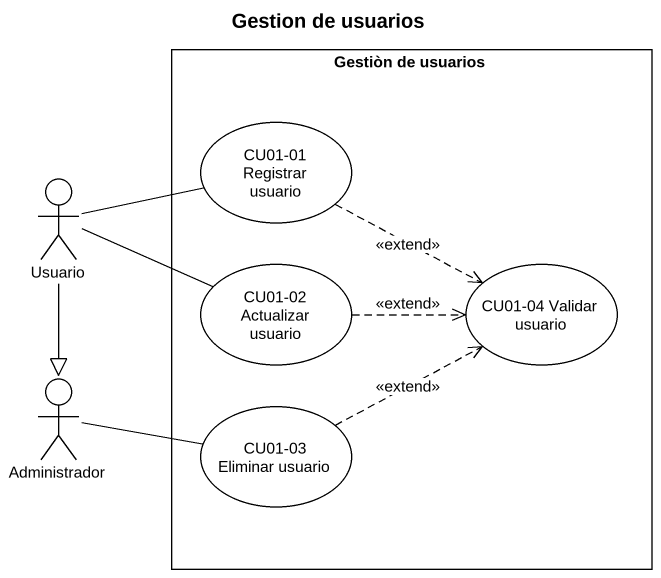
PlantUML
@startuml
title Gestion de usuarios
rectangle "Gestiòn de usuarios" as Gestiòn_de_usuarios {
  usecase "CU01-01 Registrar usuario" as CU01_01_Registrar_usuario
  usecase "CU01-02 Actualizar usuario" as CU01_02_Actualizar_usuario
  usecase "CU01-04 Validar usuario" as CU01_04_Validar_usuario
  usecase "CU01-03 Eliminar usuario" as CU01_03_Eliminar_usuario
}
actor Usuario
actor Administrador
CU01_01_Registrar_usuario .right.> CU01_04_Validar_usuario : <<extend>>
Usuario -right- CU01_01_Registrar_usuario
Usuario -right- CU01_02_Actualizar_usuario
Usuario --|> Administrador
CU01_02_Actualizar_usuario .right.> CU01_04_Validar_usuario : <<extend>>
Administrador -right- CU01_03_Eliminar_usuario
CU01_03_Eliminar_usuario .right.> CU01_04_Validar_usuario : <<extend>>
@enduml
